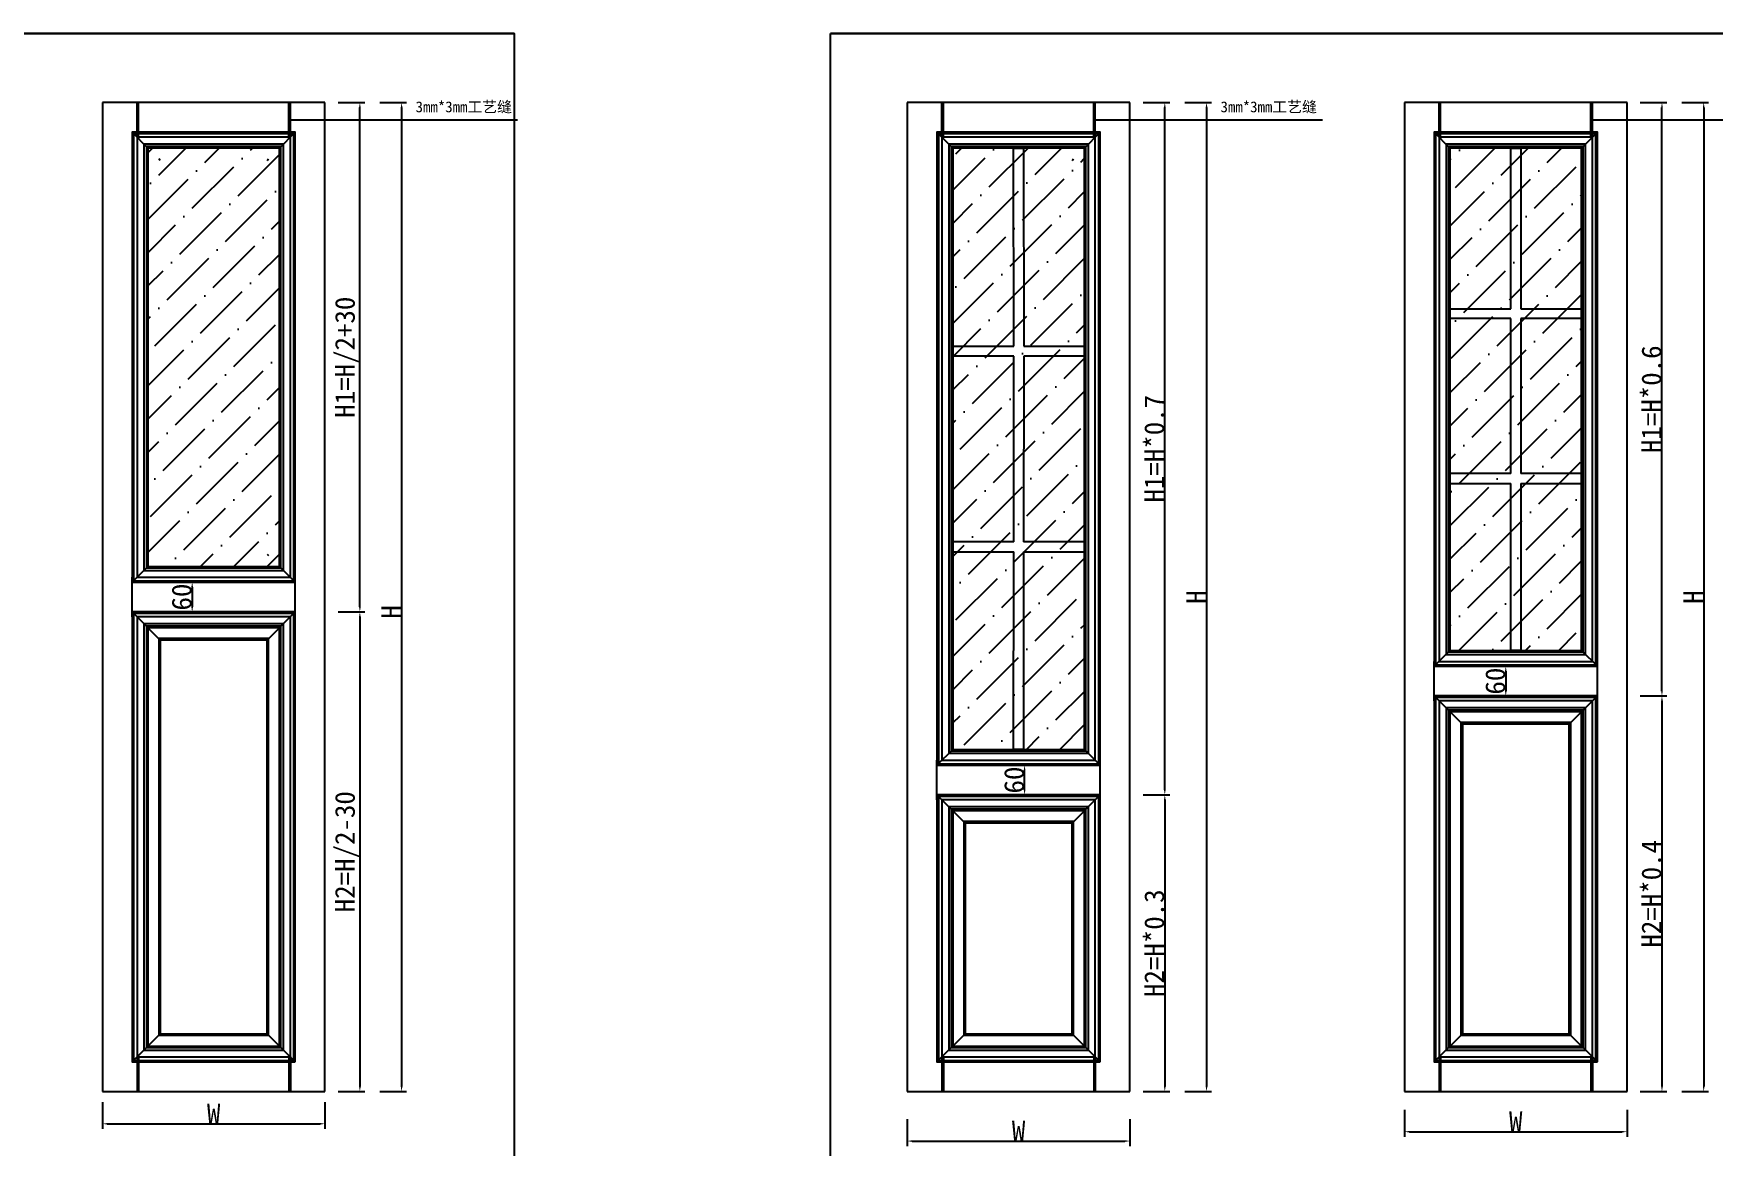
# Model space of a CAD drawing. Header units: millimetres. Extents: x 85186 to 129000, y -77269 to -36327.
# Drawn here: x 106724 to 110120, y -48474 to -46224 of the extents above; entities that cross this region are included whole.
import ezdxf

# ---------------------------------------------------------------- set-up
doc = ezdxf.new("R2010")
doc.units = ezdxf.units.MM
doc.styles.get("Standard").update_dxf_attribs({"font": 'SimSun.ttf'})
doc.styles.add('ZB_宋体', font='SimSun.ttf')
doc.dimstyles.new('客来福标注小', dxfattribs={"dimscale": 20, "dimtxt": 2, "dimasz": 0.5, "dimexe": 0.5, "dimexo": 0, "dimgap": 0.05, "dimtad": 1, "dimdec": 0, "dimzin": 0, "dimdsep": 46, "dimtxsty": 'Standard', "dimcen": 0, "dimclrd": 256, "dimclre": 256, "dimclrt": 256, "dimadec": 0, "dimazin": 0, "dimtfac": 1, "dimtdec": 0, "dimtofl": 0, "dimtmove": 1, "dimatfit": 3, "dimfxl": 2.2, "dimfxlon": 1, "dimtolj": 1, "dimtzin": 0, "dimarcsym": 0})

# ---------------------------------------------------------------- blocks, each defined once
blk = doc.blocks.new('*D1259')
at = {"lineweight": -2, "transparency": 16777216}
for p, q in [((107423.9, -46363.2), (107477.9, -46363.2)), ((107467.9, -46373.2), (107467.9, -48353.2)), ((107423.9, -48363.2), (107477.9, -48363.2))]:
    blk.add_line(p, q, dxfattribs=at)
at = {"transparency": 16777216}
for points in [[(107466.2, -46373.2), (107469.5, -46373.2), (107467.9, -46363.2)], [(107466.2, -48353.2), (107469.5, -48353.2), (107467.9, -48363.2)]]:
    blk.add_solid(points, dxfattribs=at)
at = {"layer": 'Defpoints', "color": 0, "transparency": 16777216}
for p in [(107357.4, -46363.2), (107357.4, -48363.2), (107467.9, -48363.2)]:
    blk.add_point(p, dxfattribs=at)
at = {"transparency": 16777216, "insert": (107446.9, -47393.2), "char_height": 40, "attachment_point": 5, "rotation": 90, "style": 'ZB_宋体'}
blk.add_mtext('\\A1;H', dxfattribs=at)
blk = doc.blocks.new('*D1260')
at = {"lineweight": -2, "transparency": 16777216}
for p, q in [((107339.5, -47393.2), (107393.5, -47393.2)), ((107383.5, -47403.2), (107383.5, -48353.2)), ((107339.5, -48363.2), (107393.5, -48363.2))]:
    blk.add_line(p, q, dxfattribs=at)
at = {"transparency": 16777216}
for points in [[(107381.8, -47403.2), (107385.2, -47403.2), (107383.5, -47393.2)], [(107381.8, -48353.2), (107385.2, -48353.2), (107383.5, -48363.2)]]:
    blk.add_solid(points, dxfattribs=at)
at = {"layer": 'Defpoints', "color": 0, "transparency": 16777216}
for p in [(107253, -47393.2), (107313, -48363.2), (107383.5, -48363.2)]:
    blk.add_point(p, dxfattribs=at)
at = {"transparency": 16777216, "insert": (107358.1, -47878.2), "char_height": 40, "attachment_point": 5, "rotation": 90, "style": 'ZB_宋体'}
blk.add_mtext('\\A1;H2=H/2-30', dxfattribs=at)
blk = doc.blocks.new('*D1754')
at = {"lineweight": -2, "transparency": 16777216}
for p, q in [((107339.5, -46363.2), (107393.5, -46363.2)), ((107383.5, -47383.2), (107383.5, -46373.2)), ((107339.5, -47393.2), (107393.5, -47393.2))]:
    blk.add_line(p, q, dxfattribs=at)
at = {"transparency": 16777216}
for points in [[(107381.8, -46373.2), (107385.2, -46373.2), (107383.5, -46363.2)], [(107381.8, -47383.2), (107385.2, -47383.2), (107383.5, -47393.2)]]:
    blk.add_solid(points, dxfattribs=at)
at = {"layer": 'Defpoints', "color": 0, "transparency": 16777216}
for p in [(107253, -46363.2), (107383.5, -46363.2), (107253, -47393.2)]:
    blk.add_point(p, dxfattribs=at)
at = {"transparency": 16777216, "insert": (107358.1, -46878.2), "char_height": 40, "attachment_point": 5, "rotation": 90, "style": 'ZB_宋体'}
blk.add_mtext('\\A1;H1=H/2+30', dxfattribs=at)
blk = doc.blocks.new('*D1755')
at = {"lineweight": -2, "transparency": 16777216}
for p, q in [((106863, -48384.4), (106863, -48438.4)), ((107313, -48384.4), (107313, -48438.4)), ((106873, -48428.4), (107303, -48428.4))]:
    blk.add_line(p, q, dxfattribs=at)
at = {"transparency": 16777216}
for points in [[(106873, -48426.7), (106873, -48430), (106863, -48428.4)], [(107303, -48426.7), (107303, -48430), (107313, -48428.4)]]:
    blk.add_solid(points, dxfattribs=at)
at = {"layer": 'Defpoints', "color": 0, "transparency": 16777216}
for p in [(106863, -48266), (107313, -48266), (107313, -48428.4)]:
    blk.add_point(p, dxfattribs=at)
at = {"transparency": 16777216, "insert": (107088, -48407.4), "char_height": 40, "attachment_point": 5}
blk.add_mtext('\\A1;W', dxfattribs=at)
blk = doc.blocks.new('*D1758')
at = {"lineweight": -2, "transparency": 16777216}
for p, q in [((107088, -47333.2), (107034.5, -47333.2)), ((107044.5, -47343.2), (107044.5, -47383.2)), ((107088, -47393.2), (107034.5, -47393.2))]:
    blk.add_line(p, q, dxfattribs=at)
at = {"transparency": 16777216}
for points in [[(107042.8, -47343.2), (107046.2, -47343.2), (107044.5, -47333.2)], [(107042.8, -47383.2), (107046.2, -47383.2), (107044.5, -47393.2)]]:
    blk.add_solid(points, dxfattribs=at)
at = {"layer": 'Defpoints', "color": 0, "transparency": 16777216}
for p in [(107088, -47333.2), (107044.5, -47393.2), (107088, -47393.2)]:
    blk.add_point(p, dxfattribs=at)
at = {"transparency": 16777216, "insert": (107023.5, -47363.2), "char_height": 40, "attachment_point": 5, "rotation": 90, "style": 'ZB_宋体'}
blk.add_mtext('\\A1;60', dxfattribs=at)
blk = doc.blocks.new('*D1261')
at = {"lineweight": -2, "transparency": 16777216}
for p, q in [((109051, -46363.2), (109105, -46363.2)), ((109095, -46373.2), (109095, -48353.2)), ((109051, -48363.2), (109105, -48363.2))]:
    blk.add_line(p, q, dxfattribs=at)
at = {"transparency": 16777216}
for points in [[(109093.3, -46373.2), (109096.7, -46373.2), (109095, -46363.2)], [(109093.3, -48353.2), (109096.7, -48353.2), (109095, -48363.2)]]:
    blk.add_solid(points, dxfattribs=at)
at = {"layer": 'Defpoints', "color": 0, "transparency": 16777216}
for p in [(108984.5, -46363.2), (108984.5, -48363.2), (109095, -48363.2)]:
    blk.add_point(p, dxfattribs=at)
at = {"transparency": 16777216, "insert": (109074, -47363.2), "char_height": 40, "attachment_point": 5, "rotation": 90, "style": 'ZB_宋体'}
blk.add_mtext('\\A1;H', dxfattribs=at)
blk = doc.blocks.new('*D1262')
at = {"lineweight": -2, "transparency": 16777216}
for p, q in [((108966.6, -47763.2), (109020.6, -47763.2)), ((109010.6, -47773.2), (109010.6, -48353.2)), ((108966.6, -48363.2), (109020.6, -48363.2))]:
    blk.add_line(p, q, dxfattribs=at)
at = {"transparency": 16777216}
for points in [[(109009, -47773.2), (109012.3, -47773.2), (109010.6, -47763.2)], [(109009, -48353.2), (109012.3, -48353.2), (109010.6, -48363.2)]]:
    blk.add_solid(points, dxfattribs=at)
at = {"layer": 'Defpoints', "color": 0, "transparency": 16777216}
for p in [(108880.1, -47763.2), (108940.1, -48363.2), (109010.6, -48363.2)]:
    blk.add_point(p, dxfattribs=at)
at = {"transparency": 16777216, "insert": (108989.6, -48063.2), "char_height": 40, "attachment_point": 5, "rotation": 90, "style": 'ZB_宋体'}
blk.add_mtext('\\A1;H2=H*0.3', dxfattribs=at)
blk = doc.blocks.new('*D1759')
at = {"lineweight": -2, "transparency": 16777216}
for p, q in [((108966.6, -46363.2), (109020.6, -46363.2)), ((109010.6, -47753.2), (109010.6, -46373.2)), ((108966.6, -47763.2), (109020.6, -47763.2))]:
    blk.add_line(p, q, dxfattribs=at)
at = {"transparency": 16777216}
for points in [[(109009, -46373.2), (109012.3, -46373.2), (109010.6, -46363.2)], [(109009, -47753.2), (109012.3, -47753.2), (109010.6, -47763.2)]]:
    blk.add_solid(points, dxfattribs=at)
at = {"layer": 'Defpoints', "color": 0, "transparency": 16777216}
for p in [(108880.1, -46363.2), (109010.6, -46363.2), (108880.1, -47763.2)]:
    blk.add_point(p, dxfattribs=at)
at = {"transparency": 16777216, "insert": (108989.6, -47063.2), "char_height": 40, "attachment_point": 5, "rotation": 90, "style": 'ZB_宋体'}
blk.add_mtext('\\A1;H1=H*0.7', dxfattribs=at)
blk = doc.blocks.new('*D1760')
at = {"lineweight": -2, "transparency": 16777216}
for p, q in [((108490.1, -48419.3), (108490.1, -48473.3)), ((108940.1, -48419.3), (108940.1, -48473.3)), ((108500.1, -48463.3), (108930.1, -48463.3))]:
    blk.add_line(p, q, dxfattribs=at)
at = {"transparency": 16777216}
for points in [[(108500.1, -48461.6), (108500.1, -48465), (108490.1, -48463.3)], [(108930.1, -48461.6), (108930.1, -48465), (108940.1, -48463.3)]]:
    blk.add_solid(points, dxfattribs=at)
at = {"layer": 'Defpoints', "color": 0, "transparency": 16777216}
for p in [(108490.1, -48300.9), (108940.1, -48300.9), (108940.1, -48463.3)]:
    blk.add_point(p, dxfattribs=at)
at = {"transparency": 16777216, "insert": (108715.1, -48442.3), "char_height": 40, "attachment_point": 5}
blk.add_mtext('\\A1;W', dxfattribs=at)
blk = doc.blocks.new('*D1251')
at = {"lineweight": -2, "transparency": 16777216}
for p, q in [((110056, -46363.2), (110110, -46363.2)), ((110100, -46373.2), (110100, -48353.2)), ((110056, -48363.2), (110110, -48363.2))]:
    blk.add_line(p, q, dxfattribs=at)
at = {"transparency": 16777216}
for points in [[(110098.3, -46373.2), (110101.7, -46373.2), (110100, -46363.2)], [(110098.3, -48353.2), (110101.7, -48353.2), (110100, -48363.2)]]:
    blk.add_solid(points, dxfattribs=at)
at = {"layer": 'Defpoints', "color": 0, "transparency": 16777216}
for p in [(109989.5, -46363.2), (109989.5, -48363.2), (110100, -48363.2)]:
    blk.add_point(p, dxfattribs=at)
at = {"transparency": 16777216, "insert": (110079, -47363.2), "char_height": 40, "attachment_point": 5, "rotation": 90, "style": 'ZB_宋体'}
blk.add_mtext('\\A1;H', dxfattribs=at)
blk = doc.blocks.new('*D1252')
at = {"lineweight": -2, "transparency": 16777216}
for p, q in [((109971.6, -47563.2), (110025.6, -47563.2)), ((110015.6, -47573.2), (110015.6, -48353.2)), ((109971.6, -48363.2), (110025.6, -48363.2))]:
    blk.add_line(p, q, dxfattribs=at)
at = {"transparency": 16777216}
for points in [[(110014, -47573.2), (110017.3, -47573.2), (110015.6, -47563.2)], [(110014, -48353.2), (110017.3, -48353.2), (110015.6, -48363.2)]]:
    blk.add_solid(points, dxfattribs=at)
at = {"layer": 'Defpoints', "color": 0, "transparency": 16777216}
for p in [(109885.1, -47563.2), (109945.1, -48363.2), (110015.6, -48363.2)]:
    blk.add_point(p, dxfattribs=at)
at = {"transparency": 16777216, "insert": (109994.6, -47963.2), "char_height": 40, "attachment_point": 5, "rotation": 90, "style": 'ZB_宋体'}
blk.add_mtext('\\A1;H2=H*0.4', dxfattribs=at)
blk = doc.blocks.new('*D1743')
at = {"lineweight": -2, "transparency": 16777216}
for p, q in [((109971.6, -46363.2), (110025.6, -46363.2)), ((110015.6, -47553.2), (110015.6, -46373.2)), ((109971.6, -47563.2), (110025.6, -47563.2))]:
    blk.add_line(p, q, dxfattribs=at)
at = {"transparency": 16777216}
for points in [[(110014, -46373.2), (110017.3, -46373.2), (110015.6, -46363.2)], [(110014, -47553.2), (110017.3, -47553.2), (110015.6, -47563.2)]]:
    blk.add_solid(points, dxfattribs=at)
at = {"layer": 'Defpoints', "color": 0, "transparency": 16777216}
for p in [(109885.1, -46363.2), (110015.6, -46363.2), (109885.1, -47563.2)]:
    blk.add_point(p, dxfattribs=at)
at = {"transparency": 16777216, "insert": (109994.6, -46963.2), "char_height": 40, "attachment_point": 5, "rotation": 90, "style": 'ZB_宋体'}
blk.add_mtext('\\A1;H1=H*0.6', dxfattribs=at)
blk = doc.blocks.new('*D1744')
at = {"lineweight": -2, "transparency": 16777216}
for p, q in [((109495.1, -48400.4), (109495.1, -48454.4)), ((109945.1, -48400.4), (109945.1, -48454.4)), ((109505.1, -48444.4), (109935.1, -48444.4))]:
    blk.add_line(p, q, dxfattribs=at)
at = {"transparency": 16777216}
for points in [[(109505.1, -48442.7), (109505.1, -48446.1), (109495.1, -48444.4)], [(109935.1, -48442.7), (109935.1, -48446.1), (109945.1, -48444.4)]]:
    blk.add_solid(points, dxfattribs=at)
at = {"layer": 'Defpoints', "color": 0, "transparency": 16777216}
for p in [(109495.1, -48282), (109945.1, -48282), (109945.1, -48444.4)]:
    blk.add_point(p, dxfattribs=at)
at = {"transparency": 16777216, "insert": (109720.1, -48423.4), "char_height": 40, "attachment_point": 5}
blk.add_mtext('\\A1;W', dxfattribs=at)
blk = doc.blocks.new('*D1747')
at = {"lineweight": -2, "transparency": 16777216}
for p, q in [((108771.2, -47703.2), (108717.2, -47703.2)), ((108727.2, -47753.2), (108727.2, -47713.2)), ((108771.2, -47763.2), (108717.2, -47763.2))]:
    blk.add_line(p, q, dxfattribs=at)
at = {"transparency": 16777216}
for points in [[(108725.5, -47713.2), (108728.8, -47713.2), (108727.2, -47703.2)], [(108725.5, -47753.2), (108728.8, -47753.2), (108727.2, -47763.2)]]:
    blk.add_solid(points, dxfattribs=at)
at = {"layer": 'Defpoints', "color": 0, "transparency": 16777216}
for p in [(108727.2, -47703.2), (108880.1, -47703.2), (108880.1, -47763.2)]:
    blk.add_point(p, dxfattribs=at)
at = {"transparency": 16777216, "insert": (108706.2, -47733.2), "char_height": 40, "attachment_point": 5, "rotation": 90, "style": 'ZB_宋体'}
blk.add_mtext('\\A1;60', dxfattribs=at)
blk = doc.blocks.new('*D1748')
at = {"lineweight": -2, "transparency": 16777216}
for p, q in [((109739.1, -47503.2), (109689.9, -47503.2)), ((109699.9, -47513.2), (109699.9, -47553.2)), ((109739.1, -47563.2), (109689.9, -47563.2))]:
    blk.add_line(p, q, dxfattribs=at)
at = {"transparency": 16777216}
for points in [[(109698.3, -47513.2), (109701.6, -47513.2), (109699.9, -47503.2)], [(109698.3, -47553.2), (109701.6, -47553.2), (109699.9, -47563.2)]]:
    blk.add_solid(points, dxfattribs=at)
at = {"layer": 'Defpoints', "color": 0, "transparency": 16777216}
for p in [(109739.1, -47503.2), (109699.9, -47563.2), (109739.1, -47563.2)]:
    blk.add_point(p, dxfattribs=at)
at = {"transparency": 16777216, "insert": (109678.9, -47533.2), "char_height": 40, "attachment_point": 5, "rotation": 90, "style": 'ZB_宋体'}
blk.add_mtext('\\A1;60', dxfattribs=at)

msp = doc.modelspace()

# ---------------------------------------------------------------- hatches: boundary and pattern name
h = msp.add_hatch()
h.set_pattern_fill('ANSI36', color=4, scale=15)
h.set_pattern_definition([(45, (16456.33, -76683.467), (25.25697, 92.608891), [119.0625, -23.8125, 0, -23.8125])])
h.paths.add_polyline_path([(107220.993, -47301.197), (107220.993, -46455.197), (106954.993, -46455.197), (106954.993, -47301.197)])
h = msp.add_hatch()
h.set_pattern_fill('ANSI36', color=4, scale=15)
h.set_pattern_definition([(45, (20113.098, -76682.467), (25.25697, 92.608891), [119.0625, -23.8125, 0, -23.8125])])
h.paths.add_polyline_path([(108848.125, -47671.197), (108847.875, -46455.197), (108581.875, -46455.197), (108582.125, -47671.197)])
h = msp.add_hatch()
h.set_pattern_fill('ANSI36', color=4, scale=15)
h.set_pattern_definition([(45, (20112.598, -76683.467), (25.25697, 92.608891), [119.0625, -23.8125, 0, -23.8125])])
h.paths.add_polyline_path([(109853.124, -47471.197), (109853.124, -46455.197), (109587.124, -46455.197), (109587.124, -47471.197)])

# ---------------------------------------------------------------- linework, layer by layer
at = {"color": 0}
for p, q in [((107695.432, -46223.772), (104678.333, -46223.772)), ((104678.333, -46223.772), (107695.432, -46223.772)), ((107695.432, -46223.772), (104678.333, -46223.772)), ((111351.701, -46223.772), (108334.603, -46223.772)), ((108334.603, -46223.772), (111351.701, -46223.772)), ((111351.701, -46223.772), (108334.603, -46223.772))]:
    msp.add_line(p, q, dxfattribs=at)
for p, q in [((105988.216, -46223.772), (107133.348, -46223.772)), ((107133.348, -46223.772), (106319.679, -46223.772)), ((107695.432, -46223.772), (107133.348, -46223.772)), ((107695.432, -46223.772), (107133.348, -46223.772)), ((109644.486, -46223.772), (108849.705, -46223.772)), ((109975.948, -46223.772), (109644.486, -46223.772)), ((109644.486, -46223.772), (110789.618, -46223.772)), ((110789.618, -46223.772), (109975.948, -46223.772)), ((107312.993, -46363.197), (106862.993, -46363.197)), ((106862.993, -46363.197), (106862.993, -47333.197)), ((106932.993, -46433.197), (106932.993, -46363.197)), ((106935.993, -46433.197), (106935.993, -46363.197)), ((107239.993, -46433.197), (107239.993, -46363.197)), ((107242.993, -46433.197), (107242.993, -46363.197)), ((107312.993, -47333.197), (107312.993, -46363.197)), ((108940.125, -46363.197), (108490.125, -46363.197)), ((108490.125, -46363.197), (108490.125, -47703.197)), ((108560.125, -46433.197), (108560.125, -46363.197)), ((108563.125, -46433.197), (108563.125, -46363.197)), ((108867.125, -46433.197), (108867.125, -46363.197)), ((108870.125, -46433.197), (108870.125, -46363.197)), ((108940.125, -47703.197), (108940.125, -46363.197)), ((109945.124, -46363.197), (109495.124, -46363.197)), ((109495.124, -46363.197), (109495.124, -47503.197)), ((109565.124, -46433.197), (109565.124, -46363.197)), ((109568.124, -46433.197), (109568.124, -46363.197)), ((109872.124, -46433.197), (109872.124, -46363.197)), ((109875.124, -46433.197), (109875.124, -46363.197)), ((109945.124, -47503.197), (109945.124, -46363.197)), ((106954.993, -46455.197), (106922.993, -46423.197)), ((107220.993, -46455.197), (107252.993, -46423.197)), ((108582.125, -46455.197), (108550.125, -46423.197)), ((108848.125, -46455.197), (108880.125, -46423.197)), ((109587.124, -46455.197), (109555.124, -46423.197)), ((109853.124, -46455.197), (109885.124, -46423.197)), ((106979.993, -46480.197), (106976.993, -46477.197)), ((107195.993, -46480.197), (107198.993, -46477.197)), ((108823.125, -46480.197), (108826.125, -46477.197)), ((106954.993, -47301.197), (106922.993, -47333.197)), ((107195.993, -47276.197), (107198.993, -47279.197)), ((107220.993, -47301.197), (107252.993, -47333.197)), ((106862.993, -47333.197), (106862.993, -48363.197)), ((106922.993, -47403.197), (106922.993, -47323.197)), ((106932.993, -47323.197), (106932.993, -47323.197)), ((106935.993, -47323.197), (106935.993, -47323.197)), ((107239.993, -47323.197), (107239.993, -47323.197)), ((107242.993, -47323.197), (107242.993, -47323.197)), ((107252.993, -47403.197), (107252.993, -47323.197)), ((107312.993, -48363.197), (107312.993, -47333.197)), ((106979.993, -47450.197), (106922.993, -47393.197)), ((107195.993, -47450.197), (107252.993, -47393.197)), ((109587.124, -47471.197), (109555.124, -47503.197)), ((109853.124, -47471.197), (109885.124, -47503.197)), ((109495.124, -47503.197), (109495.124, -48363.197)), ((109555.124, -47573.197), (109555.124, -47493.197)), ((109565.124, -47493.197), (109565.124, -47493.197)), ((109568.124, -47493.197), (109568.124, -47493.197)), ((109872.124, -47493.197), (109872.124, -47493.197)), ((109875.124, -47493.197), (109875.124, -47493.197)), ((109885.124, -47573.197), (109885.124, -47493.197)), ((109945.124, -48363.197), (109945.124, -47503.197)), ((109612.124, -47620.197), (109555.124, -47563.197)), ((109828.124, -47620.197), (109885.124, -47563.197)), ((108582.125, -47671.197), (108550.125, -47703.197)), ((108848.125, -47671.197), (108880.125, -47703.197)), ((108490.125, -47703.197), (108490.125, -48363.197)), ((108550.125, -47773.197), (108550.125, -47693.197)), ((108560.125, -47693.197), (108560.125, -47693.197)), ((108563.125, -47693.197), (108563.125, -47693.197)), ((108867.125, -47693.197), (108867.125, -47693.197)), ((108870.125, -47693.197), (108870.125, -47693.197)), ((108880.125, -47773.197), (108880.125, -47693.197)), ((108940.125, -48363.197), (108940.125, -47703.197)), ((108607.125, -47820.197), (108550.125, -47763.197)), ((108823.125, -47820.197), (108880.125, -47763.197)), ((106979.993, -48246.197), (106922.993, -48303.197)), ((107195.993, -48246.197), (107252.993, -48303.197)), ((108607.125, -48246.197), (108550.125, -48303.197)), ((108823.125, -48246.197), (108880.125, -48303.197)), ((109612.124, -48246.197), (109555.124, -48303.197)), ((109828.124, -48246.197), (109885.124, -48303.197)), ((106932.993, -48293.197), (106932.993, -48363.197)), ((106935.993, -48293.197), (106935.993, -48363.197)), ((107239.993, -48293.197), (107239.993, -48363.197)), ((107242.993, -48293.197), (107242.993, -48363.197)), ((108560.125, -48293.197), (108560.125, -48363.197)), ((108563.125, -48293.197), (108563.125, -48363.197)), ((108867.125, -48293.197), (108867.125, -48363.197)), ((108870.125, -48293.197), (108870.125, -48363.197)), ((109565.124, -48293.197), (109565.124, -48363.197)), ((109568.124, -48293.197), (109568.124, -48363.197)), ((109872.124, -48293.197), (109872.124, -48363.197)), ((109875.124, -48293.197), (109875.124, -48363.197)), ((106862.993, -48363.197), (107312.993, -48363.197)), ((108490.125, -48363.197), (108940.125, -48363.197)), ((109495.124, -48363.197), (109945.124, -48363.197))]:
    msp.add_line(p, q)
for points in [[(104678.333, -46223.772), (107695.431, -46223.772), (107695.431, -49112.466), (104678.333, -49112.466)], [(108334.603, -46223.772), (111351.701, -46223.772), (111351.701, -49112.466), (108334.603, -49112.466)]]:
    msp.add_lwpolyline(points, close=True, dxfattribs=at)
for points in [[(107252.993, -47333.197), (107252.993, -46423.197), (106922.993, -46423.197), (106922.993, -47333.197)], [(107242.993, -47323.197), (107242.993, -46433.197), (106932.993, -46433.197), (106932.993, -47323.197)], [(108880.125, -47703.197), (108880.125, -46423.197), (108550.125, -46423.197), (108550.125, -47703.197)], [(108870.125, -47693.197), (108870.125, -46433.197), (108560.125, -46433.197), (108560.125, -47693.197)], [(109885.124, -47503.197), (109885.124, -46423.197), (109555.124, -46423.197), (109555.124, -47503.197)], [(109875.124, -47493.197), (109875.124, -46433.197), (109565.124, -46433.197), (109565.124, -47493.197)], [(107220.993, -47301.197), (107220.993, -46455.197), (106954.993, -46455.197), (106954.993, -47301.197)], [(108848.125, -47671.197), (108848.125, -46455.197), (108582.125, -46455.197), (108582.125, -47671.197)], [(109853.124, -47471.197), (109853.124, -46455.197), (109587.124, -46455.197), (109587.124, -47471.197)], [(107252.993, -48303.197), (107252.993, -47393.197), (106922.993, -47393.197), (106922.993, -48303.197)], [(107242.993, -48293.197), (107242.993, -47403.197), (106932.993, -47403.197), (106932.993, -48293.197)], [(107220.993, -48271.197), (107220.993, -47425.197), (106954.993, -47425.197), (106954.993, -48271.197)], [(107195.993, -48246.197), (107195.993, -47450.197), (106979.993, -47450.197), (106979.993, -48246.197)], [(109885.124, -48303.197), (109885.124, -47563.197), (109555.124, -47563.197), (109555.124, -48303.197)], [(109875.124, -48293.197), (109875.124, -47573.197), (109565.124, -47573.197), (109565.124, -48293.197)], [(109853.124, -48271.197), (109853.124, -47595.197), (109587.124, -47595.197), (109587.124, -48271.197)], [(109828.124, -48246.197), (109828.124, -47620.197), (109612.124, -47620.197), (109612.124, -48246.197)], [(108880.125, -48303.197), (108880.125, -47763.197), (108550.125, -47763.197), (108550.125, -48303.197)], [(108870.125, -48293.197), (108870.125, -47773.197), (108560.125, -47773.197), (108560.125, -48293.197)], [(108848.125, -48271.197), (108848.125, -47795.197), (108582.125, -47795.197), (108582.125, -48271.197)], [(108823.125, -48246.197), (108823.125, -47820.197), (108607.125, -47820.197), (108607.125, -48246.197)]]:
    msp.add_lwpolyline(points, close=True)
at = {"color": 252}
for points in [[(107249.993, -47330.197), (107249.993, -46426.197), (106925.993, -46426.197), (106925.993, -47330.197)], [(107228.993, -47309.197), (107228.993, -46447.197), (106946.993, -46447.197), (106946.993, -47309.197)], [(107223.993, -47304.197), (107223.993, -46452.197), (106951.993, -46452.197), (106951.993, -47304.197)], [(108877.125, -47700.197), (108877.125, -46426.197), (108553.125, -46426.197), (108553.125, -47700.197)], [(108856.125, -47679.197), (108856.125, -46447.197), (108574.125, -46447.197), (108574.125, -47679.197)], [(108851.125, -47674.197), (108851.125, -46452.197), (108579.125, -46452.197), (108579.125, -47674.197)], [(109882.124, -47500.197), (109882.124, -46426.197), (109558.124, -46426.197), (109558.124, -47500.197)], [(109861.124, -47479.197), (109861.124, -46447.197), (109579.124, -46447.197), (109579.124, -47479.197)], [(109856.124, -47474.197), (109856.124, -46452.197), (109584.124, -46452.197), (109584.124, -47474.197)], [(107249.993, -48300.197), (107249.993, -47396.197), (106925.993, -47396.197), (106925.993, -48300.197)], [(107228.993, -48279.197), (107228.993, -47417.197), (106946.993, -47417.197), (106946.993, -48279.197)], [(107223.993, -48274.197), (107223.993, -47422.197), (106951.993, -47422.197), (106951.993, -48274.197)], [(107198.993, -48249.197), (107198.993, -47447.197), (106976.993, -47447.197), (106976.993, -48249.197)], [(109882.124, -48300.197), (109882.124, -47566.197), (109558.124, -47566.197), (109558.124, -48300.197)], [(109861.124, -48279.197), (109861.124, -47587.197), (109579.124, -47587.197), (109579.124, -48279.197)], [(109856.124, -48274.197), (109856.124, -47592.197), (109584.124, -47592.197), (109584.124, -48274.197)], [(109831.124, -48249.197), (109831.124, -47617.197), (109609.124, -47617.197), (109609.124, -48249.197)], [(108877.125, -48300.197), (108877.125, -47766.197), (108553.125, -47766.197), (108553.125, -48300.197)], [(108856.125, -48279.197), (108856.125, -47787.197), (108574.125, -47787.197), (108574.125, -48279.197)], [(108851.125, -48274.197), (108851.125, -47792.197), (108579.125, -47792.197), (108579.125, -48274.197)], [(108826.125, -48249.197), (108826.125, -47817.197), (108604.125, -47817.197), (108604.125, -48249.197)]]:
    msp.add_lwpolyline(points, close=True, dxfattribs=at)
for points in [[(108705.464, -46855.968), (108705.125, -46455.197), (108725.125, -46455.197), (108725.464, -46855.968)], [(109710.463, -46780.093), (109710.043, -46455.197), (109730.204, -46455.197), (109730.463, -46780.093)], [(109710.454, -46800.093), (109587.124, -46800.093), (109587.124, -46780.093), (109710.463, -46780.093)], [(109730.463, -46780.093), (109853.124, -46780.093), (109853.124, -46800.093), (109730.454, -46800.093)], [(109710.293, -47113.614), (109710.454, -46800.093)], [(109730.454, -46800.093), (109730.293, -47113.614)], [(108705.455, -46875.968), (108582.125, -46875.968), (108582.125, -46855.968), (108705.464, -46855.968)], [(108725.464, -46855.968), (108848.125, -46855.968), (108848.125, -46875.968), (108725.455, -46875.968)], [(108705.294, -47251.551), (108705.455, -46875.968)], [(108725.455, -46875.968), (108725.294, -47251.551)], [(109710.293, -47113.614), (109587.124, -47113.614), (109587.124, -47133.614), (109710.284, -47133.614)], [(109730.284, -47133.614), (109853.124, -47133.614), (109853.124, -47113.614), (109730.293, -47113.614)], [(109730.284, -47133.614), (109730.124, -47471.197), (109710.124, -47471.197), (109710.284, -47133.614)], [(108705.294, -47251.551), (108582.125, -47251.551), (108582.125, -47271.551), (108705.286, -47271.551)], [(108725.286, -47271.551), (108848.125, -47271.551), (108848.125, -47251.551), (108725.294, -47251.551)], [(108725.286, -47271.551), (108725.125, -47671.197), (108705.125, -47671.197), (108705.286, -47271.551)]]:
    msp.add_lwpolyline(points)

# ---------------------------------------------------------------- texts
at = {"lineweight": 25, "char_height": 22, "width": 652.72448, "attachment_point": 1, "style": 'ZB_宋体'}
for insert in [(107496.176, -46360.921), (109123.308, -46360.921)]:
    msp.add_mtext('3mm*3mm工艺缝', dxfattribs=dict(at, insert=insert))

# ---------------------------------------------------------------- dimensions: what is measured, and where the dimension line sits
at = {"color": 0}
for base, p1, p2, text, picture, middle in [((107383.507, -46363.197), (107252.993, -47393.197), (107252.993, -46363.197), 'H1=H/2+30', '*D1754', (107358.15, -46878.197)), ((109010.639, -46363.197), (108880.125, -47763.197), (108880.125, -46363.197), 'H1=H*0.7', '*D1759', (108989.639, -47063.197)), ((109094.993, -48363.197), (108984.512, -46363.197), (108984.512, -48363.197), 'H', '*D1261', (109073.993, -47363.197)), ((110015.638, -46363.197), (109885.124, -47563.197), (109885.124, -46363.197), 'H1=H*0.6', '*D1743', (109994.638, -46963.197)), ((110099.991, -48363.197), (109989.511, -46363.197), (109989.511, -48363.197), 'H', '*D1251', (110078.991, -47363.197)), ((107383.507, -48363.197), (107252.993, -47393.197), (107312.993, -48363.197), 'H2=H/2-30', '*D1260', (107358.15, -47878.197)), ((110015.638, -48363.197), (109885.124, -47563.197), (109945.124, -48363.197), 'H2=H*0.4', '*D1252', (109994.638, -47963.197)), ((109010.639, -48363.197), (108880.125, -47763.197), (108940.125, -48363.197), 'H2=H*0.3', '*D1262', (108989.639, -48063.197))]:
    dim = msp.add_linear_dim(base=base, p1=p1, p2=p2, angle=90, text=text, dimstyle='客来福标注小', override={"dimtxsty": 'ZB_宋体'}, dxfattribs=at)
    dim.commit()
    dim.dimension.update_dxf_attribs({"geometry": picture, "text_midpoint": middle})
dim = msp.add_linear_dim(base=(107467.861, -48363.197), p1=(107357.38, -46363.197), p2=(107357.38, -48363.197), angle=90, text='H', dimstyle='客来福标注小', override={"dimtxsty": 'ZB_宋体'}, dxfattribs=at)
dim.commit()
dim.dimension.update_dxf_attribs({"geometry": '*D1259', "text_midpoint": (107467.861, -47393.197), "dimtype": 128})
for base, p1, p2, picture, middle in [((107044.511, -47393.197), (107087.993, -47333.197), (107087.993, -47393.197), '*D1758', (107023.511, -47363.197)), ((109699.939, -47563.197), (109739.084, -47503.197), (109739.084, -47563.197), '*D1748', (109678.939, -47533.197)), ((108727.163, -47703.197), (108880.125, -47763.197), (108880.125, -47703.197), '*D1747', (108706.163, -47733.197))]:
    dim = msp.add_linear_dim(base=base, p1=p1, p2=p2, angle=90, dimstyle='客来福标注小', override={"dimtxsty": 'ZB_宋体'}, dxfattribs=at)
    dim.commit()
    dim.dimension.update_dxf_attribs({"geometry": picture, "text_midpoint": middle})
for base, p1, p2, picture, middle in [((107312.993, -48428.371), (106862.993, -48265.989), (107312.993, -48265.989), '*D1755', (107087.993, -48407.371)), ((109945.124, -48444.415), (109495.124, -48282.033), (109945.124, -48282.033), '*D1744', (109720.124, -48423.415)), ((108940.125, -48463.29), (108490.125, -48300.908), (108940.125, -48300.908), '*D1760', (108715.125, -48442.29))]:
    dim = msp.add_linear_dim(base=base, p1=p1, p2=p2, text='W', dimstyle='客来福标注小', dxfattribs=at)
    dim.commit()
    dim.dimension.update_dxf_attribs({"geometry": picture, "text_midpoint": middle})

# ---------------------------------------------------------------- leaders
for points in [[(107242.993, -46398.197), (107702.292, -46398.197)], [(108870.125, -46398.197), (109329.425, -46398.197)], [(109875.124, -46398.197), (110334.423, -46398.197)]]:
    msp.add_leader(points, dimstyle='客来福标注小', override={"dimgap": 0.05, "dimtad": 0, "dimfxl": 5, "dimarcsym": 1}, dxfattribs=at)

doc.saveas('drawing.dxf')
